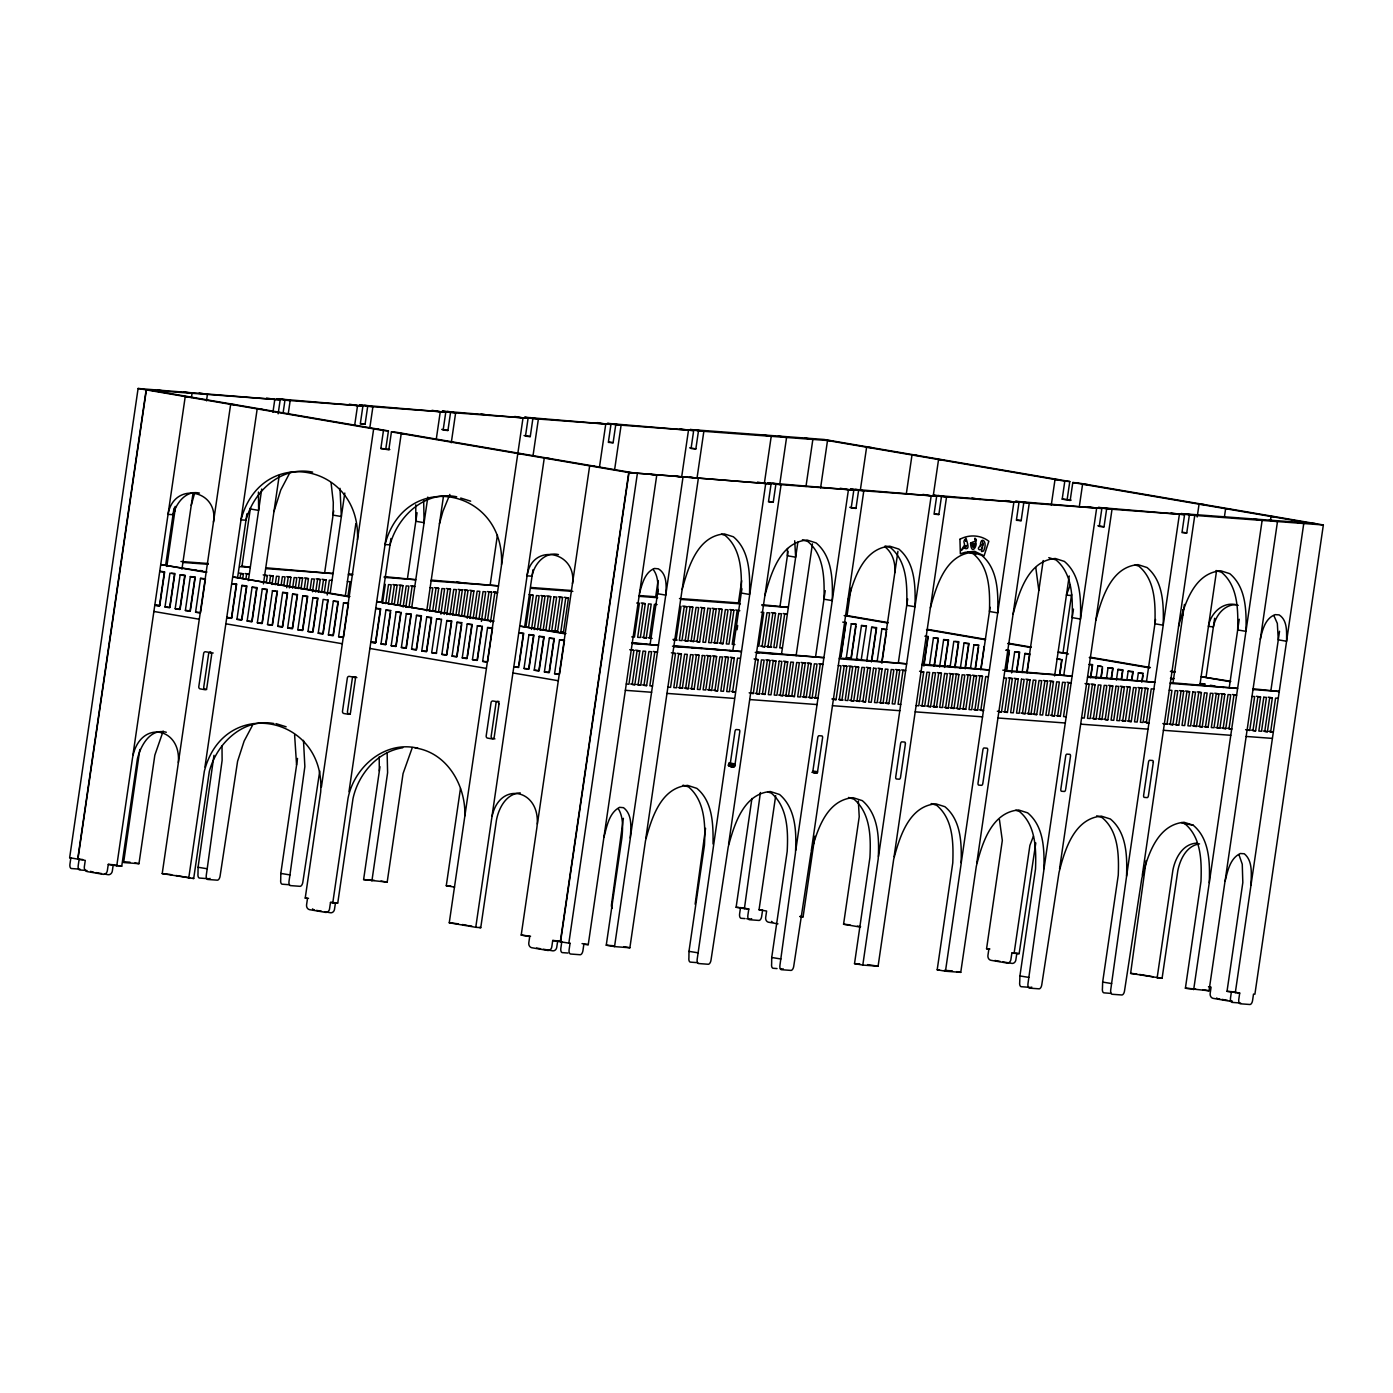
<?xml version="1.0" encoding="UTF-8"?>
<svg xmlns="http://www.w3.org/2000/svg" width="1393" height="1393" viewBox="0 0 1393 1393"><rect width="100%" height="100%" fill="white"/><g stroke="black" fill="none" stroke-linecap="round" stroke-linejoin="round"><path stroke-width="1.5" d="M572.488 583.597C576.998 551.071 531.813 542.19 527.076 575.831L532.039 576.197C534.111 563.991 545.063 551.402 558.454 554.571M294.602 734.808L296.587 765.14L280.811 873.428L289.953 874.908L289.013 881.334A4.179 2.124 -80.3 0 0 290.371 885.6L300.174 886.331A4.336 2.211 -80.3 0 0 302.838 882.187L319.763 771.008M683.04 785.164L688.577 786.941C705.084 800.975 705.502 825.213 704.44 845.307L688.978 951.349L698.119 952.829L697.179 959.255A4.179 2.124 -80.3 0 0 698.537 963.538L708.341 964.269A4.336 2.211 -80.3 0 0 711.005 960.125L728.208 846.979C734.128 824.778 743.462 793.731 770.364 791.537L779.592 794.515C796.065 808.567 796.587 832.753 795.455 852.864L779.923 965.401A4.179 2.124 -80.3 0 0 781.281 969.685L791.085 970.416A4.336 2.211 -80.3 0 0 793.731 966.272L810.952 853.125C816.855 830.924 826.206 799.878 853.091 797.684L862.337 800.662C878.791 814.713 879.314 838.917 878.199 859.028L862.807 965.07L878.095 966.202L893.679 859.272C899.599 837.071 908.933 806.025 935.835 803.831L944.907 806.704C961.483 820.407 961.779 844.419 961.066 864.287L945.464 971.217L937.193 969.789L952.777 862.859C953.491 843.009 953.212 818.997 936.636 805.293L931.186 803.569M760.421 792.513L744.402 908.671L736.113 907.261L751.924 798.468M980.881 544.541L981.09 544.75A2.42 1.236 -80.3 0 1 981.16 545.22L980.933 545.063M1209.281 882.727C1209.977 862.876 1209.699 838.847 1193.122 825.161L1184.033 822.27C1156.921 824.639 1147.432 856.051 1141.772 878.6L1124.499 991.015A4.179 2.124 -80.3 0 1 1121.94 994.985L1112.119 994.271A4.336 2.211 -80.3 0 1 1110.726 989.814L1126.537 876.58C1127.25 856.712 1126.954 832.701 1110.378 818.997L1101.306 816.124C1074.177 818.492 1064.687 849.904 1059.028 872.453L1041.755 984.868A4.179 2.124 -80.3 0 1 1039.195 988.838L1029.392 988.125A4.336 2.211 -80.3 0 1 1027.982 983.667L1043.81 870.433C1044.524 850.566 1044.21 826.554 1027.651 812.85L1018.562 809.977C991.45 812.345 981.961 843.74 976.301 866.307L960.752 972.349L945.464 971.217M412.293 747.571L403.065 773.55L387.184 882.135L363.608 879.575L379.314 771.287L379.209 756.869M213.982 755.337L198.067 867.264L207.209 868.762L206.286 875.187A4.179 2.124 -80.3 0 0 207.627 879.453L217.447 880.184A4.336 2.211 -80.3 0 0 220.094 876.04L237.594 761.257L244.123 741.111L253.404 723.576M713.042 843.984C713.251 824.726 712.92 801.654 696.848 788.368L687.62 785.391C660.735 787.585 651.384 818.631 645.481 840.832L629.88 947.762L614.539 946.613L606.251 945.203L621.922 837.715C622.828 827.999 623.559 817.238 618.266 808.602M175.239 506.39L174.891 511.057M982.901 542.33L982.361 543.392M139.822 749.434L123.629 862.546L138.969 863.677L154.849 755.11L163.19 731.064M357.479 539.788C361.048 463.538 260.979 443.792 241.006 519.85L245.969 520.216C253.683 491.363 281.09 465.593 312.676 472.123M501.515 564.461C505.084 488.212 405.032 468.466 385.043 544.506L390.023 544.889C397.736 516.037 425.144 490.266 456.712 496.796M614.539 946.613L630.193 839.143C630.837 828.678 632.875 814.783 623.507 807.679L619.572 807.331C608.967 812.955 606.86 826.519 603.935 837.193M1038.83 590.423L1035.783 567.56M1182.883 615.097L1182.779 609.629M982.431 548.302L982.57 546.282L981.682 547.658M213.46 522.114C218.858 489.535 173.672 481.038 168.065 514.33L173.028 514.714C176.215 503.169 185.983 489.936 199.46 493.087M894.811 572.749C895.647 563.172 892.669 552.586 884.694 546.648M464.844 815.845C465.871 785.495 447.205 752.533 415.062 747.919M1250.984 885.269C1251.106 874.769 1253.247 861.187 1244.28 853.752L1240.345 853.509C1229.793 858.419 1227.564 871.583 1224.935 881.821L1209.02 990.789L1185.391 988.229L1200.992 881.316C1201.706 861.449 1201.41 837.437 1184.834 823.733L1181.212 822.584M241.982 566.272L250.461 507.818M371.896 880.985L387.602 772.715L387.132 752.708M862.807 965.07L854.518 963.643L869.911 857.6C870.973 837.506 870.573 813.268 854.048 799.234L848.511 797.458M982.117 541.407L982.135 540.954M273.916 723.542C243.131 717.795 216.594 743.479 209.298 771.583L193.697 878.513L162.215 873.603L177.869 766.115C184.242 726.954 139.196 717.987 132.457 758.349L116.768 865.819L108.271 864.374L107.348 870.625A4.336 3.726 -85.8 0 1 103.343 874.351L86.993 871.548A4.179 3.587 -85.8 0 1 84.329 866.846L85.269 860.421L69.65 857.722L138.099 388.49L280.185 399.843L278.147 413.808M860.386 927.111L843.566 924.238L859.22 816.751L858.332 800.975M402.769 747.762C377.364 751.558 358.158 774.369 352.986 798.677L337.785 902.89L330.507 902.438L329.479 909.281A4.179 3.587 -85.8 0 1 325.858 912.432L309.455 909.646A4.336 3.726 -85.8 0 1 306.582 904.754L307.487 898.485L305.224 898.102L320.686 792.06C325.892 715.636 223.907 694.689 204.336 771.217L188.734 878.147M1016.838 953.439L1011.875 953.056L1010.83 959.916A4.179 3.587 -85.8 0 1 1007.209 963.068L990.806 960.282A4.336 3.726 -85.8 0 1 987.933 955.389L988.856 949.121L986.575 948.737L1002.316 840.449L999.443 819.711M343.235 637.402L338.603 636.705L343.531 602.856L348.511 603.221L343.566 637.089L338.603 636.705M487.271 662.18L482.64 661.379L487.585 627.529L492.547 627.895L487.602 661.745L482.64 661.379M559.237 674.404L554.588 673.707L559.533 639.857L564.496 640.223L559.568 674.073L554.588 673.707M518.788 667.09L513.825 666.725L518.44 667.508L523.385 633.658L518.753 632.875L523.716 633.24L519.101 664.879M556.033 940.728L552.725 940.484L551.785 946.909A4.179 3.587 -85.8 0 1 547.919 950.479L531.569 947.693A4.336 3.726 -85.8 0 1 528.8 942.817L529.723 936.549L521.208 935.086L536.88 827.616C542.312 788.264 497.197 779.314 491.485 819.833L475.762 927.303L449.26 922.775L523.019 417.9L514.731 416.472M782.413 647.971L779.732 647.884L784.677 614.017L787.341 614.226L783.214 613.512M780.864 958.976L771.722 957.496L787.184 851.454C788.229 831.36 787.829 807.122 771.322 793.087L767.613 791.903M818.004 698.328L813.878 697.51L818.004 698.328L815.34 698.119L820.268 664.269L822.95 664.461L818.805 663.764M900.766 704.37L898.067 704.266L903.012 670.416L905.676 670.608L901.55 669.911M988.421 676.754L985.739 676.563L980.811 710.413L983.493 710.517M1066.22 716.768L1063.538 716.559L1068.483 682.709L1071.165 682.918L1067.021 682.204M1148.946 722.915L1144.837 722.096L1148.946 722.915L1146.282 722.706L1151.227 688.856L1153.892 689.065M1200.104 683.58L1216.559 570.799M1205.067 683.946L1200.122 683.493L1204.736 684.294M1232.492 694.498L1236.636 695.211L1233.954 695.003L1229.009 728.87L1231.708 728.957M1278.252 698.293L1275.57 698.102L1270.642 731.952L1273.306 732.161L1269.197 731.342M1142.312 875.1L1194.759 515.41L1186.47 513.982M1225.056 881.247L1277.485 521.557L1269.215 520.129M1247.066 730.106L1249.73 730.402L1254.658 696.552L1251.976 696.43M1062.197 499.129L1067.16 499.495L1069.789 481.543L1064.809 481.16L1062.197 499.129L1070.172 500.487L1072.802 482.535L1077.764 482.901L1323.35 524.969L1254.901 994.202L1253.508 994.097L1252.568 1000.522A4.179 2.124 -80.3 0 1 1250.009 1004.51L1240.205 1003.778A4.336 2.211 -80.3 0 1 1238.795 999.338L1239.7 993.07L1227.024 991.328L1242.817 882.553L1242.26 864.217L1239.004 854.832M1235.295 992.756L1303.761 523.507L1295.473 522.096M77.921 859.15L146.387 389.901M79.14 859.237L78.2 865.662A4.179 2.124 -80.3 0 0 79.558 869.946L86.941 870.503M117.36 865.436L113.233 864.74L112.328 871.008A4.336 3.726 -85.8 0 1 108.306 874.717L104.249 874.038M132.979 754.745L185.234 396.587L190.197 396.953M159.777 605.502L154.797 605.241L159.76 605.607L164.687 571.826M165.663 565.21L173.968 508.288M166.812 566.463L175.518 506.773M191.433 397.58L192.06 393.296L183.789 391.886M165.001 606.982L169.929 573.132L174.56 573.916L169.615 607.766L165.001 606.982L169.963 607.348L174.891 573.498L171.583 573.254M175.187 608.724L180.132 574.874L185.095 575.239L180.15 609.089L175.187 608.724L179.819 609.525L184.747 575.657L180.132 574.874M181.926 569.232L193.105 492.582M206.495 400.836L207.418 394.445L199.147 393.018M185.373 610.465L190.319 576.615L195.281 576.981L190.353 610.848L185.373 610.465L190.005 611.266L194.95 577.416L190.319 576.615M200.209 612.903L195.577 612.224L200.522 578.356L203.831 578.617M178.391 762.528L230.646 404.37L235.609 404.736M205.485 578.739L200.54 612.589L195.577 612.224M204.945 767.073L257.183 408.915L262.163 409.281M231.726 617.83L226.746 617.552L231.708 617.917L236.636 584.155M237.611 577.52L246.909 513.808M240.118 577.834L240.728 573.603L243.409 573.812L242.782 578.043M241.877 585.443L246.509 586.244L241.564 620.094L236.949 619.31L241.877 585.443L245.185 585.687M246.004 578.269L246.631 574.038L249.312 574.247L245.168 573.533M246.857 585.809L241.912 619.676L236.949 619.31M248.372 580.637L261.727 489.047M272.941 412.241L274.804 399.443L266.516 398.032M247.136 621.052L252.081 587.202L257.043 587.567L252.098 621.417L247.136 621.052L251.767 621.835L256.695 587.985L252.081 587.202M283.214 412.171L284.956 400.209L362.911 405.99L360.299 423.942L365.07 424.308L367.7 406.356L445.777 412.154L443.148 430.106L447.937 430.472L450.548 412.502L528.086 418.266L525.474 436.218L530.263 436.584L532.875 418.631L610.952 424.43L608.341 442.382L613.112 442.73L615.741 424.778L693.679 430.576L691.067 448.529L695.856 448.894L698.468 430.925L832.474 440.884M257.339 622.793L262.267 588.943L267.23 589.309L262.302 623.159L257.339 622.793L261.954 623.594L266.899 589.727L262.267 588.943M263.416 583.876L279.262 475.257M288.299 413.39L290.162 400.592L281.874 399.164M266.411 581.926L267.334 575.588L263.19 574.874M269.633 582.17L270.555 575.814L273.237 576.023L272.001 584.485M272.471 590.684L277.085 591.485L272.157 625.335L267.526 624.534L272.471 590.684L275.779 590.928M275.222 584.729L276.458 576.267L279.14 576.458L277.904 584.921M277.433 591.05L272.488 624.917L267.526 624.534M281.125 585.164L282.361 576.702L285.025 576.894L283.789 585.356M277.729 626.293L282.657 592.425L287.62 592.809L282.692 626.658L277.729 626.293L282.344 627.076L287.289 593.226L282.657 592.425M286.714 587.707L288.247 577.137L290.928 577.329L289.378 587.916M292.6 588.159L294.149 577.573L296.831 577.782L295.281 588.351M287.637 627.982L292.565 594.132L297.527 594.498L292.6 628.347L287.637 627.982L292.251 628.783L297.197 594.915L292.565 594.132M298.328 588.577L299.878 578.008L302.56 578.199L301.01 588.786M297.823 629.723L302.769 595.873L307.731 596.239L302.786 630.089L297.823 629.723L302.455 630.524L307.383 596.674L302.769 595.873M304.231 589.013L305.781 578.443L308.445 578.635L306.913 589.222M310.134 589.448L311.666 578.879L314.348 579.07L312.502 591.764M312.955 597.614L317.587 598.415L312.641 632.265L308.01 631.482L312.955 597.614L316.263 597.858M315.723 592.008L317.569 579.314L320.251 579.505L318.388 592.217M317.917 597.997L312.99 631.847L308.01 631.482M321.609 592.443L323.472 579.749L326.136 579.958L324.29 592.652M296.587 764.844L297.527 758.419M324.708 572.419L333.693 510.848M318.213 633.223L323.159 599.373L327.773 600.157L322.828 634.007L318.213 633.223L323.176 633.589L328.121 599.739M327.198 595.003L329.357 580.184L332.039 580.393M330.193 593.105L344.785 493.07M354.745 424.795L357.548 405.589L349.26 404.179M328.4 634.964L333.345 601.114L338.307 601.48L333.362 635.33L328.4 634.964L333.031 635.765L337.977 601.898L333.345 601.114M345.238 596.343L355.842 523.664M369.789 428.069L372.906 406.739L364.618 405.328M347.919 596.535L350.078 581.734L347.397 581.525M321.417 787.028L373.655 428.852L378.635 429.218M380.846 448.494L383.458 430.541L388.421 430.907L385.809 448.859L380.846 448.494L388.821 449.852L391.433 431.9L396.396 432.265L633.711 472.906M348.981 791.746L401.236 433.571L406.199 433.954M335.469 902.803L334.442 909.646A4.179 3.587 -85.8 0 1 330.82 912.798L324.465 911.753M375.779 642.486L380.707 608.741L375.727 608.375L380.359 609.159L375.413 643.026L370.799 642.225L375.779 642.486L370.799 642.225M381.647 602.194L390.945 538.482M382.518 603.395L385.286 584.346M385.739 603.622L388.508 584.59L391.189 584.781L388.403 603.831M385.931 610.117L390.545 610.918L385.617 644.767L380.986 643.966L385.931 610.117L390.893 610.482M390.58 612.607L385.948 644.35L380.986 643.966M391.625 604.074L394.411 585.025L397.092 585.217L394.306 604.266M396.117 611.858L400.749 612.659L395.804 646.509L391.189 645.725L396.117 611.858L399.425 612.102M397.527 604.51L400.313 585.46L402.977 585.669L400.209 604.701M401.08 612.241L396.152 646.091L391.189 645.725M403.117 607.052L406.199 585.896L408.88 586.105L405.798 607.261M379.331 770.991L379.958 766.707M407.452 578.583L417.064 512.728M401.376 647.466L406.321 613.616L411.283 613.982L406.338 647.832L401.376 647.466L406.007 648.25L410.935 614.4L406.321 613.616M409.02 607.505L412.102 586.331L414.783 586.54L410.639 585.826M411.701 607.661L427.825 497.075M436.235 439.474L440.275 411.753L432.004 410.326M411.579 649.208L416.507 615.358L421.47 615.723L416.542 649.573L411.579 649.208L416.194 650.009L421.139 616.141L416.507 615.358M426.746 610.918L443.496 496.082M451.28 442.748L455.633 412.885L447.362 411.475M421.766 650.949L426.711 617.099L431.673 617.465L426.728 651.332L421.766 650.949L426.397 651.75L431.325 617.9L426.711 617.099M429.41 611.144L432.805 587.881L430.141 587.672M432.631 611.388L436.026 588.125L438.708 588.316L435.312 611.597M441.581 619.171L436.305 653.439L431.673 652.655L436.618 618.805L439.927 619.049M438.534 611.823L441.929 588.56L444.611 588.751L440.902 614.139M444.123 614.383L447.832 588.995L450.496 589.187L446.805 614.592M441.86 654.397L446.805 620.547L451.767 620.912L446.84 654.762L441.86 654.397L446.491 655.198L451.436 621.33L446.805 620.547M450.026 614.818L453.718 589.431L456.399 589.639L452.69 615.027M455.911 615.253L459.62 589.866L462.302 590.075L458.593 615.462M457.008 622.288L461.623 623.089L456.678 656.939L452.063 656.138L457.008 622.288L461.971 622.654M461.64 615.689L465.349 590.301L468.031 590.493L464.322 615.88M461.658 624.778L457.026 656.521L452.063 656.138M467.23 618.248L471.252 590.736L473.916 590.928L469.911 618.44M467.195 624.029L471.827 624.83L466.881 658.68L462.25 657.896L467.195 624.029L472.157 624.412L467.526 656.138M473.132 618.684L477.155 591.172L479.819 591.363L475.814 618.875M477.381 625.788L482.013 626.571L477.068 660.421L472.453 659.638L477.381 625.788L480.707 626.032M479.035 619.119L483.04 591.607L485.722 591.816L481.403 621.435M482.361 626.154L477.416 660.003L472.453 659.638M484.921 619.554L488.943 592.042L491.625 592.251L487.602 619.746M454.553 887.132L446.282 885.722L460.456 788.56M490.197 584.729L497.405 535.208M490.51 622.114L494.846 592.495L497.51 592.687L493.366 591.973L497.51 592.774M533.084 455.302L538.377 419.032L530.089 417.621M492.008 816.246L544.263 458.071L549.225 458.436M524.673 626.693L532.979 569.772M525.927 626.885L530.559 595.142L533.24 595.333L528.609 627.076M524.012 668.466L528.957 634.616L533.919 634.982L528.974 668.832L524.012 668.466L528.644 669.267L533.571 635.4L528.957 634.616M531.517 629.427L536.462 595.577L539.143 595.786L534.198 629.636M537.419 629.88L542.365 596.012L545.029 596.221L540.101 630.071M534.216 670.207L539.143 636.357L544.106 636.723L539.178 670.59L534.216 670.207L538.83 671.008L543.775 637.158L539.143 636.357M543.148 630.298L548.093 596.448L550.757 596.639L545.83 630.489M544.402 671.966L549.347 638.098L554.31 638.482L549.364 672.331L544.402 671.966L549.034 672.749L553.961 638.899L549.347 638.098M562.563 597.527L559.882 597.318L554.936 631.168L557.618 631.377L562.563 597.527L558.419 596.813M568.448 597.963L563.521 631.813L560.839 631.621L565.784 597.754L568.448 597.963L564.322 597.249M537.402 824.012L589.657 465.854L594.619 466.22M599.53 466.707L605.746 424.047L597.475 422.619M614.574 469.981L621.104 425.178L612.833 423.768M1323.35 524.969L1189.378 515.01L1186.749 532.962L1181.978 532.614L1184.59 514.644L1106.651 508.863L1104.022 526.815L1099.234 526.467L1101.863 508.497L1023.785 502.699L1021.156 520.651L1016.385 520.303L1018.997 502.351L941.459 496.587L938.847 514.539L934.059 514.191L936.671 496.221L858.593 490.423L855.981 508.375L851.193 508.027L853.822 490.075L775.866 484.276L773.254 502.229L768.466 501.88L771.078 483.928L628.748 472.54L560.299 941.79L552.725 940.484M648.424 474.003L656.712 475.431L588.246 944.663L583.841 944.332L582.936 950.601A4.336 2.211 -80.3 0 1 580.272 954.745L570.468 954.013A4.179 2.124 -80.3 0 1 569.11 949.73L570.05 943.322L560.561 941.807L629.009 472.558L771.078 483.928M637.298 473.986L568.832 943.218L570.05 943.322M629.74 649.713L633.885 650.409L628.939 684.276L626.293 683.963M645.29 603.674L640.362 637.524L637.681 637.315L642.626 603.465L645.29 603.674L641.163 602.96M639.787 650.862L637.106 650.653L632.161 684.503L634.842 684.712L639.787 650.862L635.643 650.148M646.248 637.959L651.193 604.109L648.511 603.9L643.583 637.768L646.248 637.959L642.121 637.245M640.745 685.147L645.673 651.297L643.009 651.088L638.064 684.956L640.745 685.147L636.601 684.433M623.385 818.318L611.527 904.318A4.336 2.211 -80.3 0 0 612.189 908.271M649.469 638.203L654.414 604.353L657.096 604.545M655.668 597.022L658.071 580.481M650.148 644.21L658.14 589.431M646.631 685.582L651.576 651.732L648.894 651.541L643.966 685.391L646.631 685.582L642.504 684.886M681.647 477.12L688.49 430.193L680.202 428.765M630.28 838.046L630.454 837.071M630.489 836.601L682.97 477.381L674.7 475.953M697.005 478.269L703.848 431.325L695.56 429.915M645.847 838.203L698.328 478.513L690.057 477.102M681.02 606.321L676.075 640.171L673.411 639.979M671.374 652.795L675.501 653.509L670.573 687.358L667.909 687.062M686.923 606.756L681.978 640.606L679.296 640.414L684.242 606.564L686.923 606.756L682.779 606.059M681.403 653.944L676.458 687.811L673.794 687.602L678.722 653.752L681.403 653.944L677.259 653.247M692.809 607.191L690.144 607L685.199 640.85L687.881 641.059L692.809 607.191L688.682 606.495M682.361 688.246L687.306 654.379L684.625 654.188L679.68 688.038L682.361 688.246L678.217 687.533M693.766 641.494L698.711 607.644L696.03 607.435L691.102 641.285L693.766 641.494L689.639 640.78M688.264 688.682L693.192 654.832L690.528 654.623L685.582 688.473L688.264 688.682L684.12 687.968M704.614 608.079L701.933 607.87L696.988 641.738L699.669 641.929L704.614 608.079L700.47 607.365M699.094 655.267L696.413 655.058L691.485 688.926L694.149 689.117L699.094 655.267L694.95 654.553M716.228 608.933L711.301 642.8L708.619 642.591L713.564 608.741L716.228 608.933L712.102 608.236M710.726 656.12L705.781 689.988L703.117 689.779L708.044 655.929L710.726 656.12L706.582 655.424M722.131 609.385L719.467 609.176L714.522 643.026L717.203 643.235L722.131 609.385L717.987 608.671M716.629 656.573L713.947 656.364L709.002 690.214L711.684 690.423L716.629 656.573L712.485 655.859M723.089 643.67L728.034 609.821L725.353 609.612L720.425 643.479L723.089 643.67L718.945 642.957M717.587 690.858L722.514 657.008L719.85 656.799L714.905 690.667L717.587 690.858L713.442 690.144M733.937 610.256L728.992 644.106L726.31 643.914L731.255 610.047L733.937 610.256L729.793 609.542M728.417 657.444L723.472 691.294L720.808 691.102L725.736 657.235L728.417 657.444L724.273 656.73M737.158 610.5L732.213 644.35L734.895 644.541M705.554 828.313L695.124 904.214M738.394 603.169L741.668 580.707M732.892 650.357L741.877 588.769M737.054 629.74L737.663 625.509M734.32 657.879L729.375 691.729L726.693 691.537L731.638 657.688L734.32 657.879L730.176 657.165M764.374 483.267L771.217 436.34L762.946 434.912M734.929 765.053L739.805 731.499A1.985 1.01 -80.3 0 0 739.126 729.775L736.166 729.549A1.985 1.01 -80.3 0 0 735.016 731.203L730.245 763.852C728.504 771.792 743.566 762.319 728.713 763.991M779.714 484.572L786.575 437.472L778.304 436.061M728.574 844.367L781.073 484.66L772.784 483.249M758.819 646.317L763.764 612.467L761.083 612.276M750.653 693.209L753.3 693.505L758.245 659.655L754.101 658.941M764.722 646.77L769.65 612.903L766.986 612.711L762.041 646.561L764.722 646.77L760.578 646.056M759.202 693.958L764.148 660.09L761.466 659.899L756.521 693.749L759.202 693.958L755.058 693.244M775.553 613.355L772.871 613.146L767.943 646.996L770.608 647.205L775.553 613.355L771.409 612.641M770.033 660.543L767.369 660.334L762.424 694.184L765.105 694.393L770.033 660.543L765.906 659.829M780.028 606.251L788.02 551.489M775.936 660.979L770.991 694.828L768.327 694.637L773.254 660.77L775.936 660.979L771.792 660.265M762.598 910.029L761.658 916.455A4.179 2.124 -80.3 0 1 759.098 920.442L749.295 919.711A4.336 2.211 -80.3 0 1 747.884 915.253L748.807 909.002L740.519 907.574L739.613 913.843A4.336 2.211 -80.3 0 0 741.006 918.283L745.063 918.596M781.49 654.31L797.858 542.19M805.972 486.523L812.85 439.422L804.562 438.011M787.724 661.849L785.06 661.658L780.115 695.507L782.796 695.699L787.724 661.849L783.597 661.135M788.525 696.134L793.453 662.267L790.789 662.075L785.844 695.925L788.525 696.134L784.381 695.42M777.956 923.838L768.344 922.183A4.179 3.587 -85.8 0 1 765.68 917.482L766.62 911.057L759.046 909.768L775.692 795.682M796.099 655.772L812.432 543.845M820.599 487.881L827.512 440.519L1064.809 481.16M791.746 696.361L796.692 662.511L799.356 662.72L794.428 696.57L785.53 695.299M805.258 663.155L800.313 697.005L797.649 696.813L802.577 662.946L805.258 663.155L801.114 662.441M811.161 663.59L808.48 663.399L803.535 697.249L806.216 697.44L811.161 663.59L807.017 662.876M815.619 656.503L825.231 590.649M812.119 697.876L817.047 664.026L814.383 663.834L809.437 697.684L812.119 697.876L807.975 697.179M795.769 850.339L848.441 489.674L840.171 488.264M860.352 490.04L866.603 447.223L871.565 447.588M811.335 850.514L863.799 490.824L855.528 489.396M840.78 656.66L845.725 622.81M814.87 836.2L803.099 916.82L799.791 916.577M847.014 615.828L851.071 588.038M833.38 699.356L836.044 699.669L840.989 665.802L838.307 665.61M851.297 623.751L855.911 624.552L850.984 658.401L846.352 657.618L851.297 623.751L856.26 624.116M846.874 666.237L841.947 700.104L839.265 699.895L844.21 666.046L846.874 666.237L842.73 665.541M855.946 626.241L851.315 657.984L846.352 657.618M852.777 666.69L847.832 700.54L845.168 700.331L850.096 666.481L852.777 666.69L848.633 665.976M856.538 659.359L861.483 625.509L866.446 625.875L861.17 660.143L856.538 659.359L859.864 659.603M858.68 667.125L855.999 666.916L851.053 700.783L853.735 700.975L858.68 667.125L854.536 666.411M859.638 701.41L864.565 667.56L861.901 667.369L856.956 701.219L859.638 701.41L855.494 700.696M866.742 661.1L871.687 627.25L876.65 627.616L871.705 661.466M870.468 667.996L867.787 667.804L862.859 701.654L865.523 701.846L870.468 667.996L866.324 667.282M871.356 661.901L876.301 628.034L871.687 627.25M877.242 660.735L881.873 628.992L886.836 629.357M881.873 661.431L897.945 551.332M906.373 493.522L911.997 454.989L916.96 455.354M881.891 663.225L886.523 631.482M882.1 668.866L877.155 702.716L874.473 702.525L879.418 668.657L882.1 668.866L877.956 668.152M883.058 703.152L887.985 669.302L885.321 669.093L880.376 702.96L883.058 703.152L878.913 702.438M888.943 703.587L893.888 669.737L891.207 669.545L886.279 703.395L888.943 703.587L884.816 702.89M898.363 662.65L907.661 598.938M899.791 670.172L894.846 704.022L892.182 703.831L897.109 669.981L899.791 670.172L895.647 669.476M878.513 856.486L931.186 495.821L922.897 494.411M933.258 495.804L938.551 459.533L943.514 459.916M894.08 856.66L946.543 496.97L938.255 495.542M923.855 664.374L927.86 636.862M923.89 666.063L928.208 636.444L924.9 636.201M919.572 671.252L923.716 671.948L918.771 705.816L916.124 705.502M929.427 665.332L933.432 637.82L938.394 638.186M924.673 706.251L929.619 672.401L926.937 672.192L922.009 706.042L924.673 706.251L920.529 705.537M934.041 666.115L938.064 638.621L933.432 637.82M934.39 665.697L938.098 640.31M930.576 706.686L935.504 672.836L932.84 672.627L927.895 706.495L930.576 706.686L926.432 705.972M939.613 667.073L943.636 639.579L948.598 639.944L944.576 667.439M941.407 673.272L938.725 673.063L933.798 706.93L936.462 707.122L941.407 673.272L937.263 672.558M944.558 665.75L948.25 640.362L943.636 639.579M950.113 666.707L953.822 641.32L958.454 642.103L954.745 667.491M953.195 674.142L950.531 673.951L945.586 707.801L948.267 707.992L953.195 674.142L949.068 673.428M955.093 667.073L958.784 641.685L955.476 641.442M958.941 674.578L956.26 674.369L951.315 708.219L953.996 708.428L958.941 674.578L954.797 673.864M960.317 668.448L964.026 643.061L968.988 643.427L965.279 668.814M965.245 667.125L968.64 643.862L964.026 643.061M959.899 708.863L964.827 675.013L962.163 674.804L957.217 708.671L959.899 708.863L955.755 708.149M970.538 668.031L973.933 644.767L978.896 645.133M970.729 675.448L968.048 675.257L963.12 709.107L965.784 709.298L970.729 675.448L966.585 674.734M975.152 668.832L978.548 645.551L973.933 644.767M975.5 668.396L978.582 647.24M976.632 675.884L971.687 709.734L969.006 709.542L973.951 675.692L976.632 675.884L972.488 675.17M980.724 669.772L984.12 646.509M981.09 668.797L990.075 607.226M982.518 676.319L979.854 676.127L974.908 709.977L977.59 710.186L982.518 676.319L978.391 675.622M961.257 862.633L1013.912 501.968L1005.642 500.557M982.953 782.622L987.707 749.974A1.985 1.01 -80.3 0 0 987.045 748.198L984.102 747.971A1.985 1.01 -80.3 0 0 982.936 749.573L978.025 783.11A1.985 1.01 -80.3 0 0 978.757 785.112L981.525 785.321A1.985 1.01 -80.3 0 0 982.814 783.528M976.824 862.807L1029.27 503.117L1020.999 501.689M1006.355 669.824L1009.124 650.792L1006.042 650.27M1006.686 669.406L1009.159 652.481M998.851 711.649L1001.515 711.962L1006.46 678.095L1003.778 677.903M1011.614 672.906L1014.696 651.75L1019.659 652.116L1016.89 671.147M1012.345 678.548L1009.681 678.339L1004.736 712.189L1007.418 712.398L1012.345 678.548L1008.219 677.834M1016.542 671.583L1019.328 652.533L1014.696 651.75M1018.248 678.983L1013.303 712.833L1010.639 712.641L1015.567 678.774L1018.248 678.983L1014.104 678.269M1022.114 672.54L1024.9 653.491L1028.208 653.735M1027.059 671.2L1043.2 560.561M1051.28 505.084L1055.023 479.488L1059.986 479.854M1027.076 672.906L1029.862 653.857M1030.036 679.854L1027.372 679.662L1022.427 713.512L1025.109 713.704L1030.036 679.854L1025.91 679.14M1030.994 714.156L1035.939 680.289L1033.258 680.097L1028.33 713.947L1030.994 714.156L1026.867 713.442M1036.74 714.574L1041.668 680.724L1039.004 680.515L1034.059 714.383L1036.74 714.574L1027.842 713.303M1047.571 681.16L1042.626 715.009L1039.962 714.818L1044.889 680.951L1047.571 681.16L1043.427 680.446M1053.474 681.595L1048.529 715.445L1045.847 715.253L1050.792 681.403L1053.474 681.595L1049.329 680.881M1054.623 675.918L1069.215 575.953M1079.471 505.537L1082.587 484.207L1087.55 484.572M1016.803 953.543L1015.793 960.282A4.179 3.587 -85.8 0 1 1012.171 963.434L1002.943 961.884M1059.551 674.612L1061.71 659.794L1057.095 659.011L1060.404 659.255M1059.899 674.177L1062.041 659.464M1063.016 652.829L1071.617 594.376M1054.431 715.88L1059.359 682.03L1056.695 681.839L1051.75 715.689L1054.431 715.88L1050.287 715.184M1028.905 977.416L1019.92 975.936L1035.521 869.006C1036.218 849.155 1035.939 825.144 1019.363 811.44L1015.741 810.291M1063.834 674.943L1073.446 609.107M1060.317 716.333L1065.262 682.466L1062.58 682.274L1057.653 716.124L1060.317 716.333L1056.19 715.619M1044.001 868.779L1096.657 508.114L1088.386 506.704M1065.749 788.786L1070.503 756.12A1.985 1.01 -80.3 0 0 1069.841 754.344L1067.021 754.135A1.985 1.01 -80.3 0 0 1065.732 755.72L1060.822 789.274A1.985 1.01 -80.3 0 0 1061.553 791.259L1064.322 791.468A1.985 1.01 -80.3 0 0 1065.61 789.674M1059.551 868.953L1112.014 509.263L1103.744 507.836M1085.043 683.545L1089.187 684.259L1084.259 718.109L1081.595 717.795M1090.44 677.729L1092.304 665.036L1089.222 664.513M1090.789 677.311L1092.634 664.618L1089.326 664.357M1095.09 684.694L1090.144 718.544L1087.48 718.353L1092.408 684.485L1095.09 684.694L1090.945 683.98M1096.012 678.687L1097.876 665.993L1101.184 666.237M1100.958 677.364L1102.49 666.777L1097.876 665.993M1101.288 676.928L1102.525 668.466M1096.047 718.98L1100.992 685.13L1098.311 684.921L1093.366 718.788L1096.047 718.98L1091.903 718.266M1106.512 678.304L1108.062 667.735L1113.024 668.1L1111.492 678.687M1101.95 719.415L1106.878 685.565L1104.214 685.373L1099.269 719.223L1101.95 719.415L1097.806 718.718M1111.144 679.105L1112.694 668.518L1108.062 667.735M1112.781 686L1110.099 685.809L1105.171 719.659L1107.835 719.85L1112.781 686L1108.636 685.286M1116.42 680.01L1117.97 669.424L1122.932 669.807L1121.696 678.269M1121.365 678.687L1122.601 670.225L1117.97 669.424M1124.412 686.871L1119.467 720.721L1116.786 720.529L1121.731 686.662L1124.412 686.871L1120.268 686.157M1126.937 679.645L1128.156 671.182L1133.136 671.548L1131.9 680.01M1130.298 687.306L1127.633 687.115L1122.688 720.965L1125.37 721.156L1130.298 687.306L1126.171 686.592M1131.551 680.428L1132.788 671.966L1128.156 671.182M1131.255 721.591L1136.2 687.742L1133.519 687.55L1128.591 721.4L1131.255 721.591L1127.129 720.895M1137.123 681.386L1138.36 672.923L1143.322 673.289M1141.755 682.17L1142.974 673.707L1138.36 672.923M1142.399 679.645L1143.009 675.413M1142.103 688.177L1137.158 722.044L1134.494 721.835L1139.422 687.985L1142.103 688.177L1137.959 687.48M1111.631 983.562L1102.664 982.082L1118.266 875.152C1118.962 855.302 1118.683 831.29 1102.107 817.587L1096.657 815.863M1146.561 681.09L1155.546 619.519M1147.989 688.612L1143.061 722.479L1140.379 722.27L1145.325 688.421L1147.989 688.612L1143.862 687.916M1126.589 876.11L1179.401 514.261L1171.113 512.85M1199.547 843.879C1186.662 845.568 1180.045 859.324 1177.799 870.834L1162.093 978.304L1130.611 973.394L1146.178 860.561M1164.322 723.96L1166.986 724.256L1171.931 690.406L1169.249 690.197M1172.941 683.249L1184.433 604.423M1197.196 516.96L1199.06 504.162L1204.022 504.527M1172.889 724.691L1177.816 690.841L1175.152 690.632L1170.207 724.499L1172.889 724.691L1168.744 723.977M1183.719 691.276L1181.055 691.085L1176.11 724.935L1178.774 725.126L1183.719 691.276L1179.575 690.562M1189.622 691.712L1184.677 725.561L1182.013 725.37L1186.94 691.52L1189.622 691.712L1185.478 690.998M1224.36 517.273L1225.614 508.706L1230.576 509.072M1201.41 692.582L1198.746 692.391L1193.801 726.241L1196.483 726.449L1201.41 692.582L1197.266 691.886M1206.042 677.329L1214.644 618.266M1202.211 726.867L1207.139 693.018L1204.475 692.809L1199.53 726.676L1202.211 726.867L1198.067 726.153M1208.097 727.303L1213.042 693.453L1210.36 693.261L1205.433 727.111L1208.097 727.303L1203.97 726.606M1218.945 693.888L1214 727.738L1211.318 727.546L1216.263 693.697L1218.945 693.888L1214.8 693.192M1224.83 694.323L1222.166 694.132L1217.221 727.982L1219.902 728.191L1224.83 694.323L1220.703 693.627M1229.305 687.237L1239.23 619.258M1225.788 728.626L1230.733 694.776L1228.051 694.567L1223.124 728.417L1225.788 728.626L1221.661 727.912M1193.679 989.657L1262.128 520.407L1253.857 518.997M1270.399 520.756L1271.008 516.49L1275.988 516.855M1260.561 696.988L1257.879 696.779L1252.951 730.646L1255.615 730.837L1260.561 696.988L1256.416 696.274M1270.921 690.336L1279.54 631.273M1272.349 697.858L1269.685 697.667L1264.74 731.517L1267.421 731.708L1272.349 697.858L1268.222 697.144M1239.7 993.07L1231.429 991.659L1230.507 997.928A4.336 2.211 -80.3 0 0 1231.917 1002.368L1240.606 1003.03M205.119 579.244L200.522 578.356M657.461 652.255L653.334 651.454M886.488 629.862L881.873 628.992M116.768 865.819L121.731 866.202L137.419 758.715C140.658 745.655 150.322 727.912 166.307 732.248M841.128 656.225L846.056 622.375L842.748 622.131M475.762 927.303L480.742 927.686L496.448 820.198C498.711 807.957 506.268 793.61 520.216 792.878M1157.13 977.938L1172.836 870.468C1175.1 858.227 1182.674 843.879 1196.604 843.131M1260.317 639.3C1262.389 630.036 1265.262 618.179 1275.204 614.644L1279.105 614.888C1287.707 620.338 1286.575 632.3 1286.575 641.25L1278.286 639.84L1277.329 623.42L1273.864 615.584M191.241 505.38L194.689 492.93M273.986 511.527L280.759 490.005L290.075 472.279M439.457 523.82L442.904 511.37L449.852 494.428M682.152 589.448C688.246 567.299 697.371 536.148 724.308 533.902L733.38 536.793C749.939 550.583 750.043 574.578 749.521 594.463L741.25 593.035C741.773 573.167 741.651 549.173 725.109 535.382L721.47 534.216M764.879 595.595C770.991 573.446 780.115 542.295 807.052 540.049L816.124 542.939C832.666 556.73 832.788 580.724 832.265 600.609L823.977 599.199C824.499 579.314 824.395 555.319 807.836 541.529L802.403 539.788M847.623 601.759C853.735 579.592 862.859 548.459 889.779 546.195L898.851 549.086C915.41 562.876 915.514 586.871 914.992 606.756L906.721 605.346C907.243 585.46 907.122 561.466 890.58 547.675L885.13 545.934M930.35 607.905C936.462 585.739 945.586 554.606 972.523 552.342L981.595 555.25C998.137 569.04 998.259 593.018 997.736 612.903L989.465 611.492C989.988 591.607 989.866 567.613 973.324 553.822L967.874 552.081M1013.094 614.052C1019.206 591.886 1028.33 560.752 1055.25 558.489L1064.339 561.396C1080.881 575.187 1081.003 599.164 1080.48 619.049L1072.192 617.639C1072.714 597.754 1072.593 573.759 1056.051 559.969L1048.79 557.653M1095.838 620.198C1101.933 598.032 1111.057 566.899 1137.994 564.635L1147.066 567.543C1163.608 581.334 1163.73 605.328 1163.207 625.196L1154.936 623.785C1155.459 603.9 1155.337 579.906 1138.795 566.115L1135.156 564.966M1178.565 626.345C1184.677 604.179 1193.801 573.045 1220.721 570.782L1229.81 573.69C1246.352 587.48 1246.474 611.475 1245.951 631.342L1237.663 629.932C1238.185 610.047 1238.081 586.053 1221.522 572.262L1216.072 570.538M981.456 547.937L981.438 547.78A4.614 2.351 -80.3 0 1 981.839 548.25A17.691 9.002 -80.3 0 1 982.257 548.738L982.396 548.877M639.526 593.174C642.173 584.05 644.698 572.331 654.449 568.466L658.332 568.814C667.247 573.951 666.376 586.174 665.802 595.124L657.513 593.714C658.21 585.495 658.419 576.197 653.125 569.371M817.517 771.948L822.601 737.663A1.985 1.01 -80.3 0 0 821.922 735.922L819.101 735.713A1.985 1.01 -80.3 0 0 817.813 737.35L813.042 769.998C810.587 775.936 824.134 771.496 813.39 771.234M1035.8 842.939L1019.154 953.526L1011.875 953.056M330.507 902.438L332.823 902.525L348.024 798.311C354.066 767.055 384.868 740.188 417.883 748.233M1014.087 953.439L1029.897 845.412L1033.432 836.183M1070.294 584.781L1066.411 595.142L1071.374 595.507M1236.444 604.649C1224.168 604.353 1215.497 615.689 1213.407 626.833L1208.428 626.45C1210.517 612.816 1223.872 600.191 1238.22 605.38M280.185 399.843L146.143 389.883L77.695 859.133L82.657 859.498M517.708 453.526L522.671 453.892M1315.079 523.542L1181.09 513.582L1189.378 515.01M180.951 561.483L208.323 563.521M265.802 567.787L333.031 573.585L265.663 568.588M348.529 573.933L352.742 574.247M384.329 576.598L415.776 579.732L384.189 577.381M431.273 580.08L498.502 585.878L431.133 580.881M530.855 587.48L570.851 590.458M638.847 595.507L655.703 596.761M679.488 598.537L738.429 602.908M761.884 604.649L788.334 607.418L762.075 605.467M182.918 562.441L208.184 564.304M239.77 566.655L250.305 567.439L242.016 566.028M348.389 574.734L352.603 575.048M530.716 588.281L572.819 591.398M638.708 596.308L657.67 597.719M681.438 599.478L740.397 603.865M193.714 570.12L196.396 570.312M199.617 570.555L202.298 570.747M264.67 575.379L267.334 575.588M636.723 603.03L639.404 603.221L634.459 637.089L631.778 636.88M163.051 571.618L159.742 571.374L164.357 572.175L159.429 606.025L154.797 605.241M236.653 584.067L231.691 583.702L236.305 584.485L231.377 618.353L226.746 617.552M1006.164 650.113L1009.472 650.374M1170.59 678.287L1173.899 678.53M632.004 642.608L658.471 645.377L632.196 643.409M673.968 645.725L741.198 651.524L673.829 646.509M756.712 651.872L823.942 657.67L756.556 652.655M839.439 658.018L906.669 663.817L839.3 658.802M922.183 664.165L989.413 669.963L922.027 664.949M1002.803 670.155L1072.157 676.11L1004.771 671.095M1087.654 676.458L1154.884 682.257L1087.515 677.259M1170.381 682.605L1237.628 688.403L1170.242 683.406M1252.777 688.734L1279.244 691.503L1252.986 689.552M633.972 643.357L646.613 644.297M672.488 646.213L683.023 646.996M691.45 647.623L701.968 648.407M710.395 649.034L720.93 649.817M729.34 650.444L733.554 650.757M755.232 652.359L759.272 652.673M767.351 653.265L777.451 654.014M631.203 650.218L633.885 650.409M657.479 652.168L654.797 651.976L649.852 685.826L652.533 686.018M672.836 653.317L675.501 653.509M740.205 658.314L737.541 658.123L732.596 691.973L735.278 692.164L731.151 691.363M755.563 659.464L758.245 659.655M921.034 671.757L923.716 671.948M1086.523 684.05L1089.187 684.259M431.673 652.655L436.636 653.021M462.25 657.896L467.212 658.262M625.353 690.319L651.628 692.269M666.986 693.401L734.355 698.415M749.713 699.547L817.099 704.562M832.457 705.694L899.843 710.709M915.201 711.84L982.57 716.855M997.928 718.004L1065.314 723.002M1080.672 724.151L1148.041 729.148M1163.399 730.298L1230.785 735.295M1246.143 736.444L1272.401 738.394M69.65 857.722L70.869 857.827L69.929 864.252A4.179 2.124 -80.3 0 0 71.287 868.518L79.958 869.18M123.246 861.71L130.054 862.215M198.067 867.264L197.998 873.759A4.179 2.124 -80.3 0 0 199.356 878.043L209.159 878.774A4.336 2.211 -80.3 0 0 210.047 878.374M280.811 873.428L280.724 879.906A4.179 2.124 -80.3 0 0 282.082 884.189L289.465 884.747M363.608 879.575L374.369 880.376M446.282 885.722L450.81 886.052M736.113 907.261L739.178 907.487M207.209 868.762L222.114 760.421L222.009 745.986M289.953 874.908L304.858 766.568L303.482 740.362M744.402 908.671L748.807 909.002M759.046 909.768L762.354 910.012M108.271 864.374L113.233 864.74M162.215 873.603L167.177 873.986M843.566 924.238L849.974 924.848M746.77 918.736L750.81 919.014A4.179 2.124 -80.3 0 0 751.663 918.649M305.224 898.102L308.532 898.346M986.575 948.737L989.883 948.981M332.718 902.803L337.681 903.186M449.26 922.775L458.21 923.82M1130.611 973.394L1136.671 973.951M521.208 935.086L530.559 936.218M560.561 941.807L561.762 941.894L560.839 948.32A4.179 2.124 -80.3 0 0 562.18 952.603L567.944 953.038M606.251 945.203L614.156 945.795M688.978 951.349L688.908 957.844A4.179 2.124 -80.3 0 0 690.266 962.11L697.632 962.685M771.722 957.496L771.635 963.991A4.179 2.124 -80.3 0 0 772.993 968.257L777.033 968.57M854.518 963.643L859.864 964.043M867.578 964.618L878.095 966.202M937.193 969.789L939.422 969.963M944.402 970.329L952.464 970.921M1019.92 975.936L1019.711 982.257A4.336 2.211 -80.3 0 0 1021.121 986.697L1030.924 987.428A4.179 2.124 -80.3 0 0 1031.76 987.062M1102.664 982.082L1102.438 988.403A4.336 2.211 -80.3 0 0 1103.848 992.843L1111.231 993.418M1185.391 988.229L1195.612 988.995M1227.024 991.328L1231.429 991.659M698.119 952.829L765.715 483.528L757.426 482.1M780.376 968.831L782.796 968.988A4.336 2.211 -80.3 0 0 783.249 968.866M1069.789 481.543L824.168 439.474L690.197 429.514L698.468 430.925M1072.802 482.535L1310.099 523.176M693.679 430.576L607.452 423.368L615.741 424.778M1184.59 514.644L1098.363 507.435L1106.651 508.863M1067.16 499.495L1071.147 500.174M610.952 424.43L524.604 417.203L532.875 418.631M1101.863 508.497L1015.497 501.288L1023.785 502.699M528.086 418.266L442.277 411.092L450.548 412.502M1018.997 502.351L933.188 495.159L941.459 496.587M689.639 447.815L695.856 448.894M1182.622 532.248L1186.749 532.962M481.038 413.965L489.326 415.393M971.948 498.05L980.237 499.46M445.777 412.154L359.411 404.928L367.7 406.356M936.671 496.221L850.322 489.013L858.593 490.423M608.985 442.034L613.112 442.73M1097.823 525.753L1104.022 526.815M362.911 405.99L276.685 398.781L284.956 400.209M853.822 490.075L767.595 482.866L775.866 484.276M524.047 435.521L530.263 436.584M1017.029 519.955L1021.156 520.651M441.72 429.392L447.937 430.472M934.703 513.825L938.847 514.539M360.926 423.594L365.07 424.308M849.765 507.313L855.981 508.375M157.531 389.936L165.802 391.346M151.106 390.266L388.421 430.907M138.099 388.49L383.458 430.541M391.433 431.9L628.748 472.54M769.11 501.532L773.254 502.229M385.809 448.859L389.796 449.539M250.34 508.967L258.628 510.378L258.454 492.077M847.048 615.584L888.334 622.654M927.32 629.323L985.565 639.3M1008.445 643.218L1031.325 647.136M1067.212 653.282L1058.088 652.203L1068.483 653.979M1090.092 657.2L1150.409 667.526M1171.2 671.095L1175.361 671.809M1230.837 681.299L1201.114 676.702L1230.002 681.647M844.158 615.567L887.498 622.984M926.519 629.671L984.747 639.648M1007.627 643.566L1030.507 647.484M1089.274 657.548L1149.591 667.874M1170.399 671.443L1174.56 672.157M861.483 625.509L866.115 626.293M1024.9 653.491L1029.514 654.275M1170.486 678.426L1173.568 678.948M1210.308 685.252L1214.94 686.035M1220.512 686.993L1223.594 687.515M735.678 609.977L739.822 610.691M546.631 595.925L550.757 596.639M540.884 595.507L545.029 596.221M456.538 581.961L464.809 583.388M947.449 666.046L955.72 667.456M529.096 594.637L533.24 595.333M487.48 591.537L491.625 592.251M469.789 590.232L473.916 590.928M463.886 589.779L468.031 590.493M458.158 589.361L462.302 590.075M446.369 588.49L450.496 589.187M434.564 587.602L438.708 588.316M1269.18 731.447L1273.306 732.161M1263.277 731.012L1267.421 731.708M767.63 646.369L771.757 647.083M766.481 646.491L770.608 647.205M1251.489 730.124L1255.615 730.837M1245.586 729.688L1249.73 730.402M398.851 584.956L402.977 585.669M392.948 584.52L397.092 585.217M1227.564 728.243L1231.691 729.061M1215.758 727.477L1219.902 728.191M713.059 642.521L717.203 643.235M1192.338 725.736L1196.483 726.449M695.525 641.215L699.669 641.929M683.737 640.345L687.881 641.059M1174.647 724.412L1178.774 725.126M322.009 579.244L326.136 579.958M673.098 639.352L677.242 640.066M1162.842 723.542L1166.986 724.256M316.107 578.809L320.251 579.505M304.318 577.921L308.445 578.635M298.415 577.486L302.56 578.199M648.006 637.681L652.15 638.394M286.784 576.632L290.928 577.329M1121.226 720.46L1125.37 721.156M269.093 575.309L273.237 576.023M1103.709 719.154L1107.835 719.85M239.265 573.098L243.409 573.812M553.474 630.663L557.618 631.377M206.965 572.018L160.735 564.583L206.129 572.349M349.956 596.5L232.683 576.894L349.155 596.848M494.01 621.174L376.719 601.567L493.192 621.522M565.993 633.502L519.746 626.066L565.158 633.85M1020.965 713.007L1025.109 713.704M1003.273 711.684L1007.418 712.398M997.371 711.248L1001.515 711.962M979.349 709.803L983.475 710.622M973.446 709.472L977.59 710.186M343.531 602.856L348.163 603.657M436.618 618.805L441.233 619.589M487.585 627.529L492.199 628.313M559.533 639.857L564.165 640.641M961.658 708.602L965.784 709.298M949.852 707.714L953.996 708.428M944.123 707.296L948.267 707.992M933.484 706.303L937.628 707M932.335 706.408L936.462 707.122M861.396 701.149L865.523 701.846M849.591 700.261L853.735 700.975M838.952 699.269L843.096 699.982M831.9 698.955L836.044 699.669M802.072 696.744L806.216 697.44M790.284 695.856L794.428 696.57M778.652 695.003L782.796 695.699M760.961 693.679L765.105 694.393M749.173 692.809L753.3 693.505M707.54 689.709L711.684 690.423M690.023 688.403L694.149 689.117M630.698 683.998L634.842 684.712M153.892 611.475L199.286 619.241M225.84 623.803L342.312 643.74M369.876 648.459L486.366 668.414M512.903 672.958L558.314 680.742M210.987 652.203L210.395 652.116A1.985 1.706 -85.8 0 0 208.654 653.561L203.744 687.115A1.985 1.706 -85.8 0 0 205.154 689.256L206.686 689.535M356.12 677.05L354.101 676.719A1.985 1.706 -85.8 0 0 352.359 678.182L347.449 711.719A1.985 1.706 -85.8 0 0 348.859 713.878L350.392 714.139M498.032 701.358L499.025 701.532M213.181 653.021L205.433 651.75A1.985 1.706 -85.8 0 0 203.691 653.195L198.781 686.749A1.985 1.706 -85.8 0 0 200.192 688.891L204.823 689.692A1.985 1.706 -85.8 0 0 206.791 688.055L211.666 654.518A1.985 1.706 -85.8 0 0 210.36 652.586L210.169 652.533M356.887 677.625L349.138 676.354A1.985 1.706 -85.8 0 0 347.379 677.799L342.486 711.353A1.985 1.706 -85.8 0 0 343.897 713.512L348.529 714.296A1.985 1.706 -85.8 0 0 350.496 712.676L355.372 679.122A1.985 1.706 -85.8 0 0 354.066 677.19L353.857 677.155M1184.834 823.733L1193.122 825.161M813.251 771.548L817.378 772.262M813.077 771.826L817.221 772.54M812.903 772.053L817.029 772.767M811.875 772.297L816.838 772.923M728.887 762.859L735.086 763.939M728.626 764.374L734.842 765.436M728.522 764.722L734.72 765.802M728.382 765.053L734.581 766.115M728.208 765.314L734.424 766.394M730.106 765.906L734.233 766.603M729.706 766.167L734.041 766.777M728.643 766.115L733.641 766.899M494.933 738.899L492.565 738.482A1.985 1.706 -85.8 0 1 491.154 736.34L496.047 702.786A1.985 1.706 -85.8 0 1 497.475 701.358M800.261 916.333L803.099 916.82M857.391 926.119L860.595 926.676M1017.29 953.509L1019.049 953.805M1139.578 974.456L1153.247 976.789M1157.513 977.52L1162.093 978.304M1208.48 986.732L1211.074 987.184L1210.169 993.435A4.336 3.726 -85.8 0 0 1212.92 998.311L1229.27 1001.114A4.179 3.587 -85.8 0 0 1230.646 1000.923M1202.803 989.726L1209.02 990.789M1000.157 961.414L995.769 960.648A4.336 3.726 -85.8 0 1 995.072 960.404M1219.746 999.025L1217.9 998.694A4.336 3.726 -85.8 0 1 1216.594 998.015M1221.94 999.39L1227.512 1000.348M1230.211 1000.801L1232.387 1001.184M956.608 971.635L960.752 972.349M380.968 881.055L387.184 882.135M134.825 862.981L138.969 863.677M623.664 946.7L629.88 947.762M582.048 943.601L588.246 944.663M118.893 865.715L121.731 866.202M168.623 874.229L171.757 874.769M176.023 875.5L189.709 877.834M192.6 878.339L193.697 878.513M462.337 924.534L467.09 925.335M468.692 925.614L471.879 926.171M479.296 927.425L480.742 927.686M561.466 941.511L557.688 940.867L556.747 947.275A4.179 3.587 -85.8 0 1 552.882 950.862L543.27 949.225M93.801 872.244L91.955 871.914A4.179 3.587 -85.8 0 1 90.702 871.269M95.978 872.61L101.55 873.568M316.472 910.378L321.574 911.248M540.571 948.755L536.531 948.058M460.7 498.05L470.66 501.167M275.988 723.629L286.122 726.798M975.796 554.431L975.483 554.24A177.05 90.057 -80.3 0 0 974.647 553.717M974.996 544.175L974.369 546.021A13.913 7.069 -80.3 0 1 974.177 546.7L973.394 547.466A9.002 4.579 -80.3 0 1 973.115 547.432A33.049 16.803 -80.3 0 1 972.697 546.613L972.436 546.039A2.682 1.376 -80.3 0 1 972.244 545.29L972.21 543.009L974.195 544.071A5.189 2.629 -80.3 0 0 974.525 544.106M976.162 539.544C973.254 534.72 975.466 544.942 976.389 540.292M794.706 540.763L795.664 557.183L787.393 555.772L787.48 548.511M339.979 488.299L341.355 516.524L333.084 515.114L333.293 502.42L331.081 482.762M423.664 500.627L424.099 522.688L415.81 521.261L415.776 504.823M772.645 922.288A4.179 3.587 -85.8 0 1 771.565 921.382M314.418 910.012A4.336 3.726 -85.8 0 1 312.537 908.863M971.809 552.133A177.05 90.057 -80.3 0 1 973.376 552.986M970.573 543.218C971.67 560.404 982.465 535.591 970.573 543.218M959.934 539.265L960.352 553.822A265.245 134.912 -80.3 0 1 965.14 552.324L974.63 551.315L984.067 555.859L988.838 541.268C980.672 534.808 968.849 534.372 959.934 539.265M980.393 545.673C980.184 546.213 976.824 548.32 979.244 549.747C984.712 548.65 978.617 553.038 983.562 551.001C988.386 541.146 980.393 535.487 980.393 545.673M965.07 548.442C970.294 550.131 967.195 542.591 966.045 538.273C962.128 541.651 964.931 542.8 964.496 545.185C954.484 560.021 971.287 537.802 965.07 548.442M972.923 545.603L973.359 546.718A2.333 1.184 -80.3 0 0 973.707 546.596L974.299 545.743A5.589 2.838 -80.3 0 0 974.543 545.098L974.404 544.715A6.582 3.343 -80.3 0 0 974.125 544.489L973.864 544.384A1.915 0.975 -80.3 0 0 973.585 544.454L972.923 545.603M499.06 703.726L494.184 737.28A1.985 1.706 -85.8 0 1 492.217 738.917L487.602 738.116A1.985 1.706 -85.8 0 1 486.174 735.974L491.085 702.42A1.985 1.706 -85.8 0 1 492.843 700.975L497.771 701.811A1.985 1.706 -85.8 0 1 499.06 703.726M905.398 743.81L900.522 777.364A1.985 1.01 -80.3 0 1 899.234 779.192L896.448 778.983A1.985 1.01 -80.3 0 1 895.716 777.05L900.609 743.496A1.985 1.01 -80.3 0 1 901.759 741.86L904.719 742.069A1.985 1.01 -80.3 0 1 905.398 743.81M1153.3 762.284L1148.407 795.821A1.985 1.01 -80.3 0 1 1147.118 797.614L1144.35 797.405A1.985 1.01 -80.3 0 1 1143.618 795.42L1148.529 761.867A1.985 1.01 -80.3 0 1 1149.695 760.282L1152.638 760.508A1.985 1.01 -80.3 0 1 1153.3 762.284M553.979 596.883L549.051 630.733L551.715 630.942L556.66 597.075L553.979 596.883M707.836 608.323L702.89 642.173L705.572 642.365L710.5 608.515L707.836 608.323M702.316 655.511L697.388 689.361L700.052 689.552L704.997 655.703L702.316 655.511M778.774 613.582L773.829 647.432L776.51 647.641L781.456 613.791L778.774 613.582M779.157 661.205L774.212 695.072L776.894 695.264L781.839 661.414L779.157 661.205M873.515 668.222L868.588 702.072L871.252 702.281L876.197 668.431L873.515 668.222M944.628 673.515L939.7 707.365L942.365 707.557L947.31 673.707L944.628 673.515M1021.469 679.227L1016.524 713.077L1019.206 713.268L1024.151 679.418L1021.469 679.227M1116.002 686.244L1111.057 720.094L1113.738 720.303L1118.683 686.436L1116.002 686.244M1192.843 691.955L1187.898 725.805L1190.58 726.014L1195.507 692.147L1192.843 691.955M1263.782 697.231L1258.837 731.081L1261.518 731.273L1266.463 697.423L1263.782 697.231M965.645 539.892L965.784 541.355L965.645 539.892M983.11 543.862L982.727 545.36L983.11 543.862"/></g></svg>
